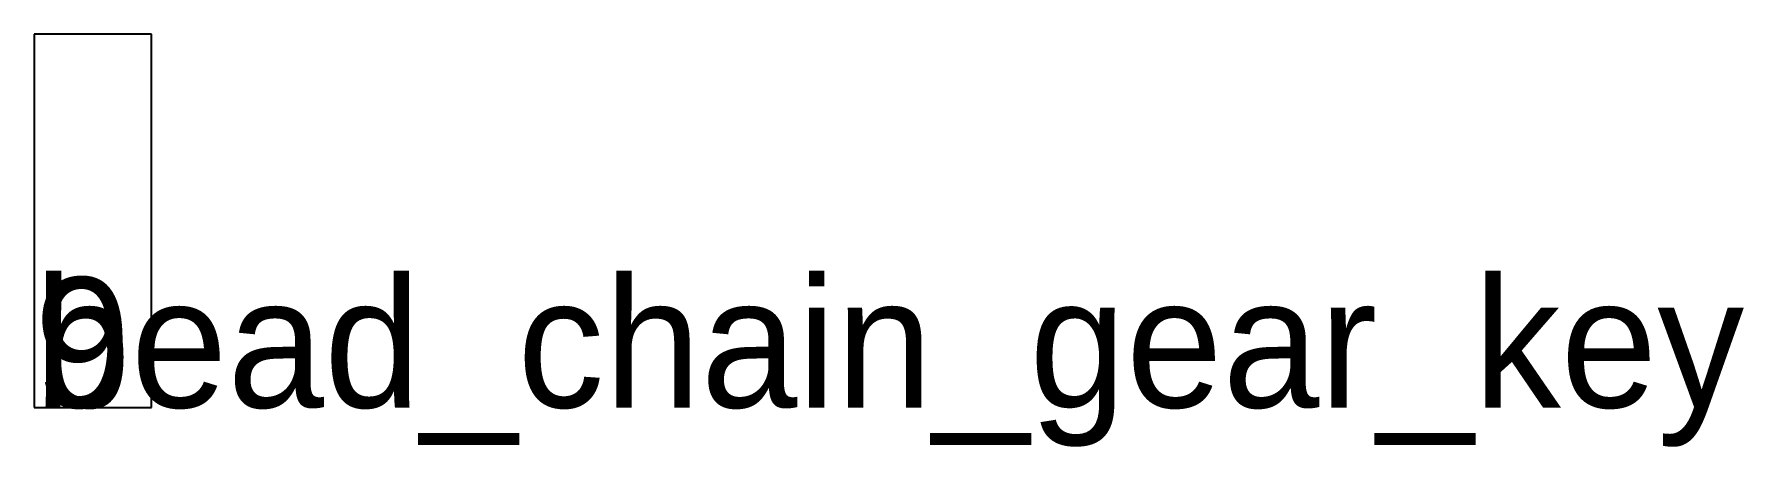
# Model space of a CAD drawing. Extents: x 0 to 39.5, y -0.9 to 8.6.
import ezdxf

# ---------------------------------------------------------------- set-up
doc = ezdxf.new("R2010")
doc.units = 0

msp = doc.modelspace()

# ---------------------------------------------------------------- linework, layer by layer
for p, q in [((2.71004, 8.60999), (0, 8.60999)), ((0, 8.60999), (0, 0)), ((2.71004, 0), (2.71004, 8.60999)), ((0, 0), (2.71004, 0))]:
    msp.add_line(p, q)

# ---------------------------------------------------------------- texts
at = {"color": 5}
for s in ['bead_chain_gear_key', '9']:
    msp.add_text(s, height=3, dxfattribs=at).set_placement((0, 0))

doc.saveas('drawing.dxf')
